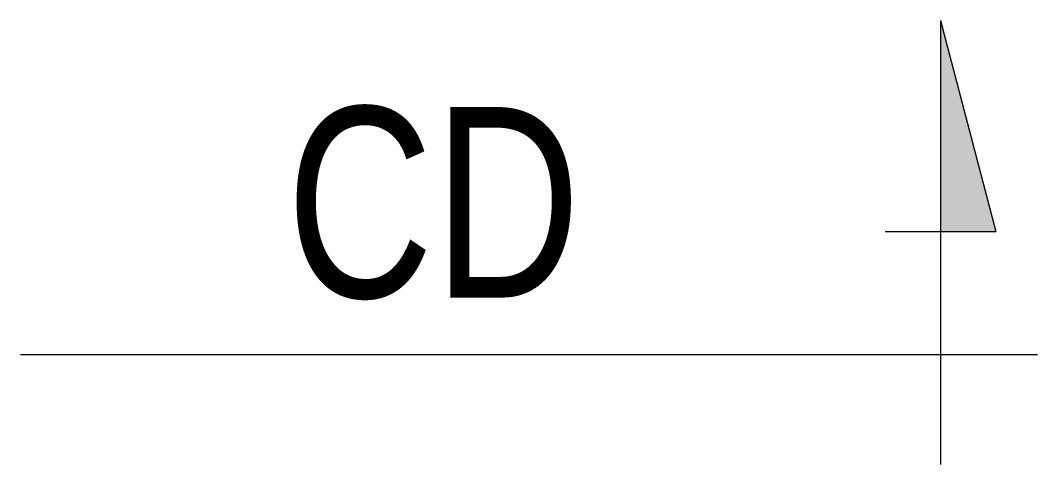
# Model space of a CAD drawing. Extents: x -0.93 to 7.61, y -26.85 to -23.12.
import ezdxf
from ezdxf.enums import TextEntityAlignment as Align

# ---------------------------------------------------------------- set-up
doc = ezdxf.new("R2010")
doc.units = 0
doc.header["$MEASUREMENT"] = 0
doc.layers.get('0').update_dxf_attribs({"linetype": 'CONTINUOUS'})
doc.styles.add('2', font='vn_vni.shx', dxfattribs={"width": 0.8, "height": 2})

msp = doc.modelspace()

# ---------------------------------------------------------------- linework, layer by layer
for p, q in [((6.793, -23.1235), (7.2571, -24.8963)), ((6.793, -23.1235), (6.793, -26.8525)), ((6.3289, -24.8963), (7.2571, -24.8963)), ((7.6093, -25.9303), (-0.9333, -25.9303))]:
    msp.add_line(p, q)
msp.add_solid([(7.2571, -24.8963), (6.793, -24.8963), (6.793, -23.1235)])

# ---------------------------------------------------------------- texts
at = {"style": '2', "width": 0.8}
msp.add_attdef('CD', text='', height=1.6, dxfattribs=at).set_placement((2.5358, -25.9303), align=Align.BOTTOM_CENTER)

doc.saveas('drawing.dxf')
